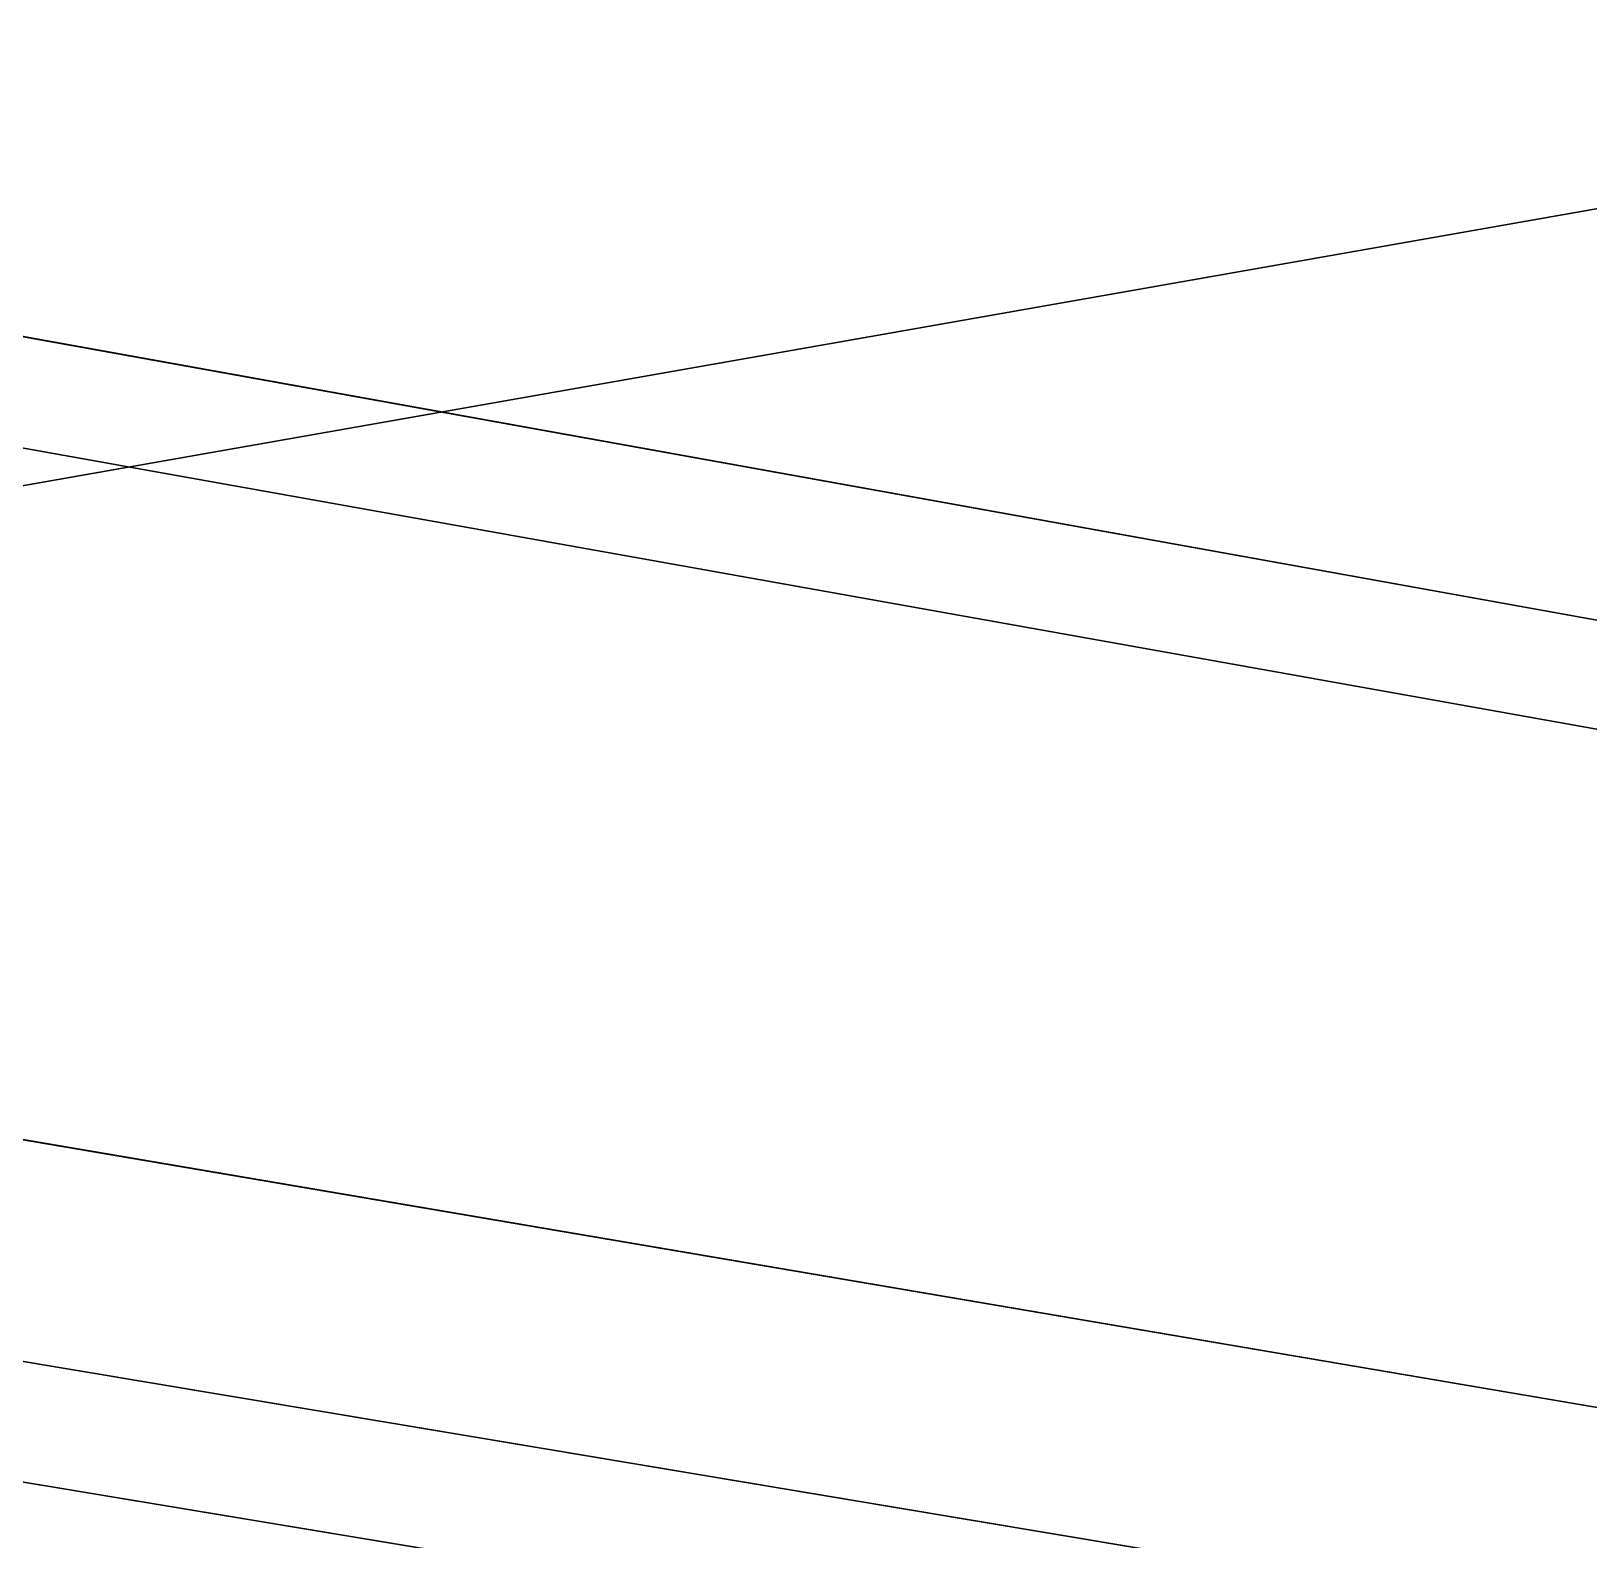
# Model space of a CAD drawing. Header units: metres. Extents: x 503497 to 504361, y 6966567 to 6966857.
# Drawn here: x 504138.82095 to 504138.86085, y 6966712.02575 to 6966712.0644 of the extents above; entities that cross this region are included whole.
import ezdxf

# ---------------------------------------------------------------- set-up
doc = ezdxf.new("R2010")
doc.units = ezdxf.units.M

msp = doc.modelspace()

# ---------------------------------------------------------------- linework, layer by layer
at = {"layer": 'SHADOW_APPROVED_20260122T071500'}
for points in [[(504128.3574, 6966713.6393), (504140.8554, 6966711.6898), (504058.2889, 6966726.4579), (504045.7909, 6966728.4074), (504128.3574, 6966713.6393)], [(504140.8554, 6966711.6898), (504140.7719, 6966711.1544), (504058.2054, 6966725.9225), (504058.2889, 6966726.4579), (504140.8554, 6966711.6898)], [(504140.8554, 6966711.6898), (504140.8554, 6966711.6898), (504058.2889, 6966726.4579), (504058.2889, 6966726.4579), (504140.8554, 6966711.6898)]]:
    msp.add_lwpolyline(points, close=True, dxfattribs=at)
at = {"layer": 'SHADOW_APPROVED_20260126T071100'}
for points in [[(504128.3574, 6966713.6393), (504140.8554, 6966711.6898), (504052.4303, 6966726.7356), (504039.9323, 6966728.6851), (504128.3574, 6966713.6393)], [(504140.8554, 6966711.6898), (504140.7719, 6966711.1544), (504052.3468, 6966726.2002), (504052.4303, 6966726.7356), (504140.8554, 6966711.6898)], [(504140.8554, 6966711.6898), (504140.8554, 6966711.6898), (504052.4303, 6966726.7356), (504052.4303, 6966726.7356), (504140.8554, 6966711.6898)]]:
    msp.add_lwpolyline(points, close=True, dxfattribs=at)
at = {"layer": 'SHADOW_APPROVED_20260314T074000'}
for points in [[(504144.1851, 6966710.622), (504144.5661, 6966713.0647), (504056.8116, 6966697.6083), (504056.4306, 6966695.1656), (504144.1851, 6966710.622)], [(504144.5661, 6966713.0647), (504153.1826, 6966711.7206), (504065.4281, 6966696.2642), (504056.8116, 6966697.6083), (504144.5661, 6966713.0647)]]:
    msp.add_lwpolyline(points, close=True, dxfattribs=at)
at = {"layer": 'SHADOW_APPROVED_20261113T063500'}
for points in [[(504128.3574, 6966713.6393), (504140.8554, 6966711.6898), (504043.0453, 6966728.0595), (504030.5473, 6966730.009), (504128.3574, 6966713.6393)], [(504140.8554, 6966711.6898), (504140.7719, 6966711.1544), (504042.9618, 6966727.5241), (504043.0453, 6966728.0595), (504140.8554, 6966711.6898)], [(504140.8554, 6966711.6898), (504140.8554, 6966711.6898), (504043.0453, 6966728.0595), (504043.0453, 6966728.0595), (504140.8554, 6966711.6898)]]:
    msp.add_lwpolyline(points, close=True, dxfattribs=at)
at = {"layer": 'SHADOW_APPROVED_20261122T065200'}
for points in [[(504128.3574, 6966713.6393), (504140.8554, 6966711.6898), (504060.6913, 6966726.1406), (504048.1933, 6966728.0901), (504128.3574, 6966713.6393)], [(504140.8554, 6966711.6898), (504140.7719, 6966711.1544), (504060.6078, 6966725.6052), (504060.6913, 6966726.1406), (504140.8554, 6966711.6898)], [(504140.8554, 6966711.6898), (504140.8554, 6966711.6898), (504060.6913, 6966726.1406), (504060.6913, 6966726.1406), (504140.8554, 6966711.6898)]]:
    msp.add_lwpolyline(points, close=True, dxfattribs=at)
at = {"layer": 'SHADOW_APPROVED_20261123T070300'}
for points in [[(504128.3574, 6966713.6393), (504140.8554, 6966711.6898), (504068.4585, 6966723.6963), (504055.9605, 6966725.6458), (504128.3574, 6966713.6393)], [(504140.8554, 6966711.6898), (504140.7719, 6966711.1544), (504068.375, 6966723.1609), (504068.4585, 6966723.6963), (504140.8554, 6966711.6898)], [(504140.8554, 6966711.6898), (504140.8554, 6966711.6898), (504068.4585, 6966723.6963), (504068.4585, 6966723.6963), (504140.8554, 6966711.6898)]]:
    msp.add_lwpolyline(points, close=True, dxfattribs=at)
at = {"layer": 'SHADOW_COMPARATOR_RL48_20260122T071500'}
for points in [[(504128.3574, 6966713.6393), (504140.8554, 6966711.6898), (504089.3713, 6966720.8984), (504076.8733, 6966722.8479), (504128.3574, 6966713.6393)], [(504140.8554, 6966711.6898), (504140.7719, 6966711.1544), (504089.2878, 6966720.363), (504089.3713, 6966720.8984), (504140.8554, 6966711.6898)], [(504140.8554, 6966711.6898), (504140.8554, 6966711.6898), (504089.3713, 6966720.8984), (504089.3713, 6966720.8984), (504140.8554, 6966711.6898)]]:
    msp.add_lwpolyline(points, close=True, dxfattribs=at)
at = {"layer": 'SHADOW_COMPARATOR_RL48_20260126T071100'}
for points in [[(504128.3574, 6966713.6393), (504140.8554, 6966711.6898), (504085.7182, 6966721.0716), (504073.2202, 6966723.0211), (504128.3574, 6966713.6393)], [(504140.8554, 6966711.6898), (504140.7719, 6966711.1544), (504085.6347, 6966720.5362), (504085.7182, 6966721.0716), (504140.8554, 6966711.6898)], [(504140.8554, 6966711.6898), (504140.8554, 6966711.6898), (504085.7182, 6966721.0716), (504085.7182, 6966721.0716), (504140.8554, 6966711.6898)]]:
    msp.add_lwpolyline(points, close=True, dxfattribs=at)
at = {"layer": 'SHADOW_COMPARATOR_RL48_20260314T074000'}
for points in [[(504144.1851, 6966710.622), (504144.5661, 6966713.0647), (504089.847, 6966703.4269), (504089.466, 6966700.9842), (504144.1851, 6966710.622)], [(504144.5661, 6966713.0647), (504153.1826, 6966711.7206), (504098.4635, 6966702.0828), (504089.847, 6966703.4269), (504144.5661, 6966713.0647)]]:
    msp.add_lwpolyline(points, close=True, dxfattribs=at)
at = {"layer": 'SHADOW_COMPARATOR_RL48_20261113T063500'}
for points in [[(504128.3574, 6966713.6393), (504140.8554, 6966711.6898), (504079.8662, 6966721.8971), (504067.3682, 6966723.8466), (504128.3574, 6966713.6393)], [(504140.8554, 6966711.6898), (504140.7719, 6966711.1544), (504079.7827, 6966721.3617), (504079.8662, 6966721.8971), (504140.8554, 6966711.6898)], [(504140.8554, 6966711.6898), (504140.8554, 6966711.6898), (504079.8662, 6966721.8971), (504079.8662, 6966721.8971), (504140.8554, 6966711.6898)]]:
    msp.add_lwpolyline(points, close=True, dxfattribs=at)
at = {"layer": 'SHADOW_COMPARATOR_RL48_20261122T065200'}
for points in [[(504128.3574, 6966713.6393), (504140.8554, 6966711.6898), (504090.8693, 6966720.7005), (504078.3713, 6966722.65), (504128.3574, 6966713.6393)], [(504140.8554, 6966711.6898), (504140.7719, 6966711.1544), (504090.7858, 6966720.1651), (504090.8693, 6966720.7005), (504140.8554, 6966711.6898)], [(504140.8554, 6966711.6898), (504140.8554, 6966711.6898), (504090.8693, 6966720.7005), (504090.8693, 6966720.7005), (504140.8554, 6966711.6898)]]:
    msp.add_lwpolyline(points, close=True, dxfattribs=at)
at = {"layer": 'SHADOW_COMPARATOR_RL48_20261123T070300'}
for points in [[(504128.3574, 6966713.6393), (504140.8554, 6966711.6898), (504095.7125, 6966719.1764), (504083.2145, 6966721.1259), (504128.3574, 6966713.6393)], [(504140.8554, 6966711.6898), (504140.7719, 6966711.1544), (504095.629, 6966718.641), (504095.7125, 6966719.1764), (504140.8554, 6966711.6898)], [(504140.8554, 6966711.6898), (504140.8554, 6966711.6898), (504095.7125, 6966719.1764), (504095.7125, 6966719.1764), (504140.8554, 6966711.6898)]]:
    msp.add_lwpolyline(points, close=True, dxfattribs=at)

doc.saveas('drawing.dxf')
